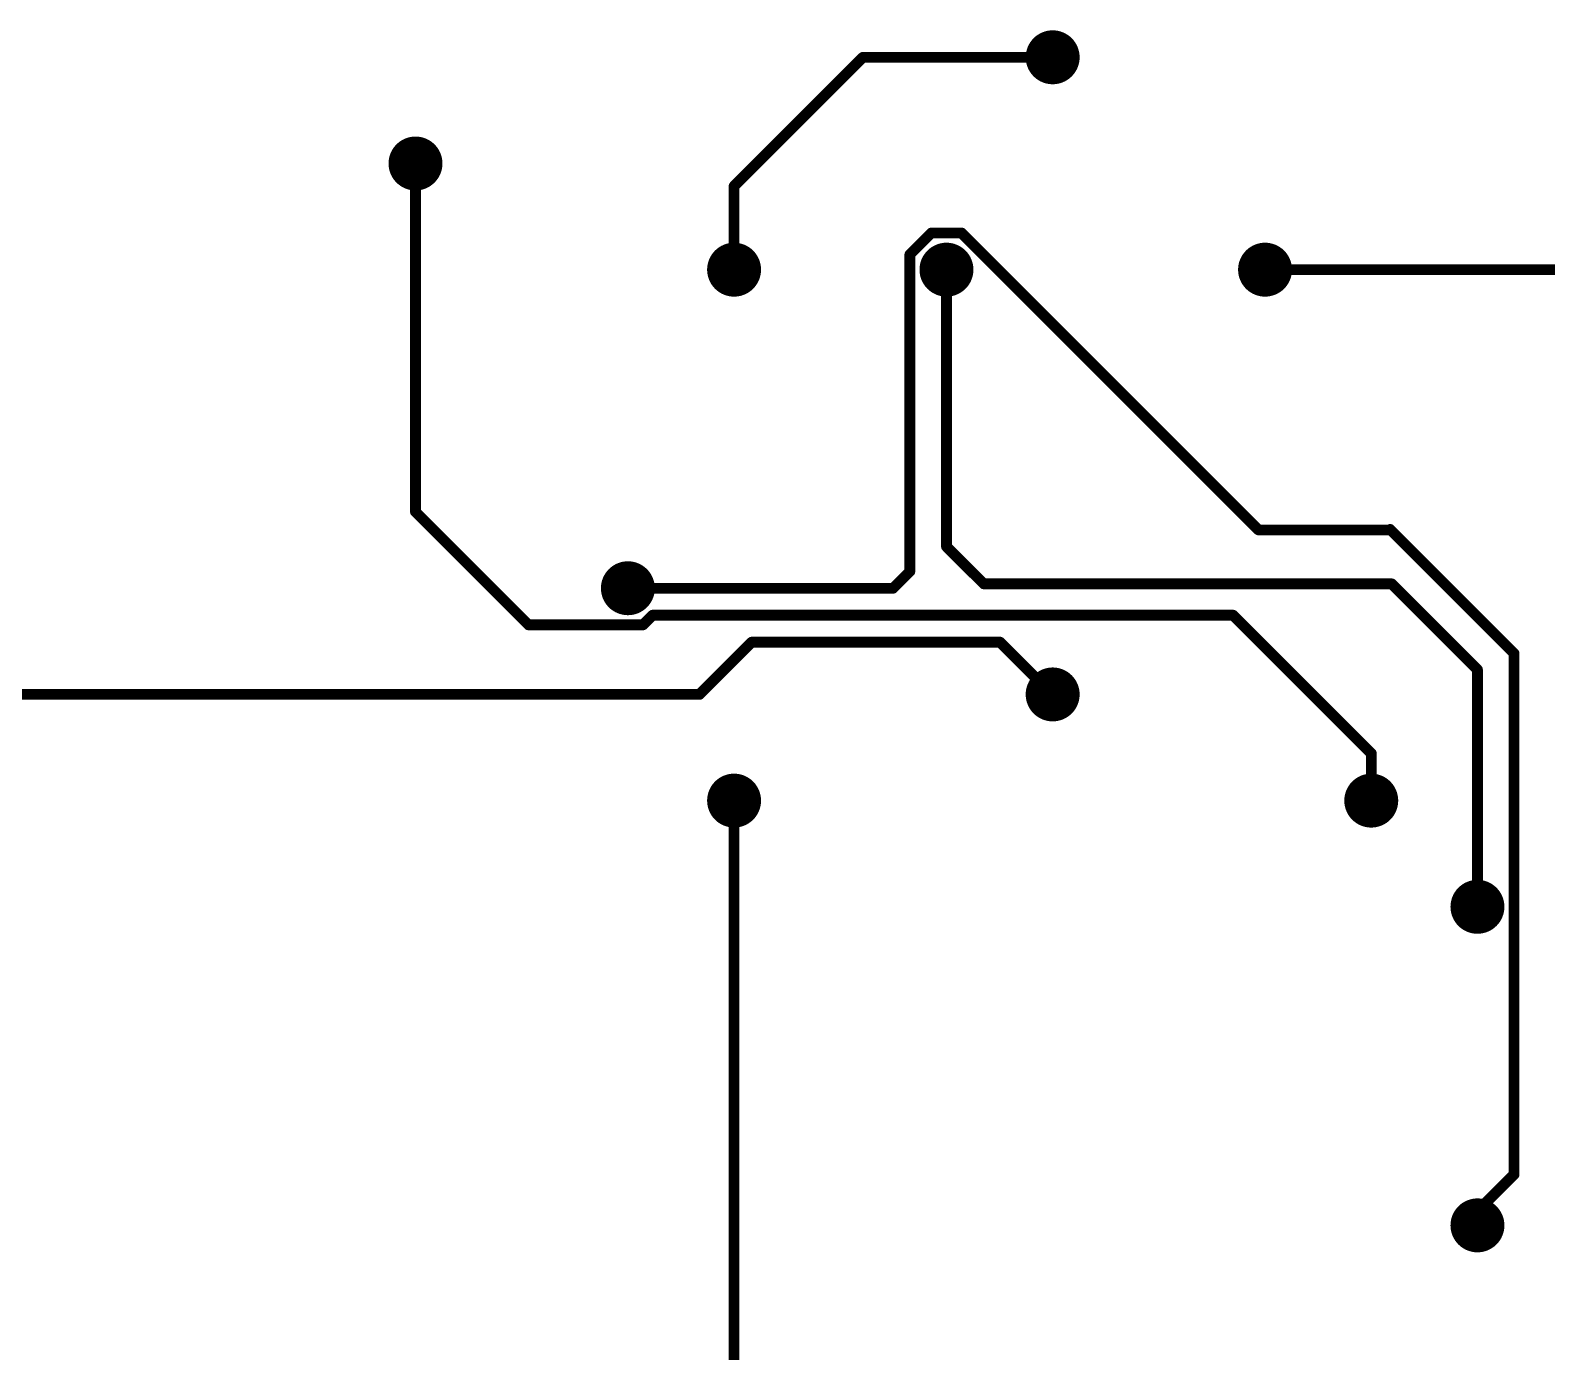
# Model space of a CAD drawing. Header units: millimetres. Extents: x -1529 to 2898, y -1337 to 2183.
# Drawn here: x 2833.52 to 2869.22, y -1159.74 to -1128.63 of the extents above; entities that cross this region are included whole.
import ezdxf

# ---------------------------------------------------------------- set-up
doc = ezdxf.new("R2010")
doc.units = ezdxf.units.MM
for name, color, linetype in [('BottomLayer', 5, 'Continuous'), ('DrillDrawing', 1, 'Continuous'), ('ViaHoleLayer', 16, 'Continuous')]:
    doc.layers.add(name, color=color, linetype=linetype)

msp = doc.modelspace()

# ---------------------------------------------------------------- linework, layer by layer
at = {"layer": 'BottomLayer'}
for points, const_width in [([(2857.904716446007, -1129.264845625696, -1), (2857.269716446007, -1129.264845625696, -1)], 0.635), ([(2853.185117046007, -1129.264845625696, -1), (2853.058117046007, -1129.264845625696, -1)], 0.127), ([(2853.185117046007, -1129.264845625696, -1), (2853.058117046007, -1129.264845625696, -1)], 0.127), ([(2857.650716446007, -1129.264845625696, -1), (2857.523716446007, -1129.264845625696, -1)], 0.127), ([(2842.904715966007, -1131.764845705696, -1), (2842.269715966007, -1131.764845705696, -1)], 0.635), ([(2842.650715966007, -1131.764845705696, -1), (2842.523715966007, -1131.764845705696, -1)], 0.127), ([(2850.150716206007, -1132.299246465696, -1), (2850.023716206007, -1132.299246465696, -1)], 0.127), ([(2850.150716206007, -1132.299246465696, -1), (2850.023716206007, -1132.299246465696, -1)], 0.127), ([(2854.793666026007, -1133.402845985696, -1), (2854.666666026007, -1133.402845985696, -1)], 0.127), ([(2854.793666026007, -1133.402845985696, -1), (2854.666666026007, -1133.402845985696, -1)], 0.127), ([(2855.507766706007, -1133.402845985696, -1), (2855.380766706007, -1133.402845985696, -1)], 0.127), ([(2855.507766706007, -1133.402845985696, -1), (2855.380766706007, -1133.402845985696, -1)], 0.127), ([(2850.404716206006, -1134.264845785696, -1), (2849.769716206007, -1134.264845785696, -1)], 0.635), ([(2855.404716366007, -1134.264845785696, -1), (2854.769716366007, -1134.264845785696, -1)], 0.635), ([(2862.904716606007, -1134.264845785696, -1), (2862.269716606007, -1134.264845785696, -1)], 0.635), ([(2854.288716566007, -1133.907795445696, -1), (2854.161716566007, -1133.907795445696, -1)], 0.127), ([(2854.288716566007, -1133.907795445696, -1), (2854.161716566007, -1133.907795445696, -1)], 0.127), ([(2850.150716206007, -1134.264845785696, -1), (2850.023716206007, -1134.264845785696, -1)], 0.127), ([(2855.150716366007, -1134.264845785696, -1), (2855.023716366007, -1134.264845785696, -1)], 0.127), ([(2862.650716606007, -1134.264845785696, -1), (2862.523716606006, -1134.264845785696, -1)], 0.127), ([(2842.650715966007, -1139.966444745696, -1), (2842.523715966007, -1139.966444745696, -1)], 0.127), ([(2842.650715966007, -1139.966444745696, -1), (2842.523715966007, -1139.966444745696, -1)], 0.127), ([(2862.497366646007, -1140.392445925696, -1), (2862.370366646007, -1140.392445925696, -1)], 0.127), ([(2862.497366646007, -1140.392445925696, -1), (2862.370366646007, -1140.392445925696, -1)], 0.127), ([(2865.583504746007, -1140.392445925696, -1), (2865.456504746007, -1140.392445925696, -1)], 0.127), ([(2865.583504746007, -1140.392445925696, -1), (2865.456504746007, -1140.392445925696, -1)], 0.127), ([(2865.595010946007, -1140.380939725696, -1), (2865.468010946007, -1140.380939725696, -1)], 0.127), ([(2865.595010946007, -1140.380939725696, -1), (2865.468010946007, -1140.380939725696, -1)], 0.127), ([(2855.150716366007, -1140.782445145696, -1), (2855.023716366007, -1140.782445145696, -1)], 0.127), ([(2855.150716366007, -1140.782445145696, -1), (2855.023716366007, -1140.782445145696, -1)], 0.127), ([(2847.904716126007, -1141.764846025696, -1), (2847.269716126007, -1141.764846025696, -1)], 0.635), ([(2854.288716566007, -1141.369395965696, -1), (2854.161716566007, -1141.369395965696, -1)], 0.127), ([(2854.288716566007, -1141.369395965696, -1), (2854.161716566007, -1141.369395965696, -1)], 0.127), ([(2856.029116946007, -1141.660845725696, -1), (2855.902116946007, -1141.660845725696, -1)], 0.127), ([(2856.029116946007, -1141.660845725696, -1), (2855.902116946007, -1141.660845725696, -1)], 0.127), ([(2865.630316946007, -1141.660845725696, -1), (2865.503316946007, -1141.660845725696, -1)], 0.127), ([(2865.630316946007, -1141.660845725696, -1), (2865.503316946007, -1141.660845725696, -1)], 0.127), ([(2847.650716126007, -1141.764846025696, -1), (2847.523716126007, -1141.764846025696, -1)], 0.127), ([(2853.893266506007, -1141.764846025696, -1), (2853.766266506007, -1141.764846025696, -1)], 0.127), ([(2853.893266506007, -1141.764846025696, -1), (2853.766266506007, -1141.764846025696, -1)], 0.127), ([(2848.235566366007, -1142.399045925696, -1), (2848.108566366006, -1142.399045925696, -1)], 0.127), ([(2848.235566366007, -1142.399045925696, -1), (2848.108566366006, -1142.399045925696, -1)], 0.127), ([(2861.898117146007, -1142.399045925696, -1), (2861.771117146007, -1142.399045925696, -1)], 0.127), ([(2861.898117146007, -1142.399045925696, -1), (2861.771117146007, -1142.399045925696, -1)], 0.127), ([(2845.311117046007, -1142.626845825696, -1), (2845.184117046007, -1142.626845825696, -1)], 0.127), ([(2845.311117046007, -1142.626845825696, -1), (2845.184117046007, -1142.626845825696, -1)], 0.127), ([(2848.007766466007, -1142.626845825696, -1), (2847.880766466007, -1142.626845825696, -1)], 0.127), ([(2848.007766466007, -1142.626845825696, -1), (2847.880766466007, -1142.626845825696, -1)], 0.127), ([(2850.566666606006, -1143.034045925696, -1), (2850.439666606007, -1143.034045925696, -1)], 0.127), ([(2850.566666606006, -1143.034045925696, -1), (2850.439666606007, -1143.034045925696, -1)], 0.127), ([(2856.410751946007, -1143.034045925696, -1), (2856.283751946007, -1143.034045925696, -1)], 0.127), ([(2856.410751946007, -1143.034045925696, -1), (2856.283751946007, -1143.034045925696, -1)], 0.127), ([(2856.411234546007, -1143.033563325696, -1), (2856.284234546007, -1143.033563325696, -1)], 0.127), ([(2856.411234546007, -1143.033563325696, -1), (2856.284234546007, -1143.033563325696, -1)], 0.127), ([(2868.512716566006, -1143.298645345696, -1), (2868.385716566007, -1143.298645345696, -1)], 0.127), ([(2868.512716566006, -1143.298645345696, -1), (2868.385716566007, -1143.298645345696, -1)], 0.127), ([(2857.904716446007, -1144.264846105696, -1), (2857.269716446007, -1144.264846105696, -1)], 0.635), ([(2867.650716766007, -1143.681245545696, -1), (2867.523716766007, -1143.681245545696, -1)], 0.127), ([(2867.650716766007, -1143.681245545696, -1), (2867.523716766007, -1143.681245545696, -1)], 0.127), ([(2849.335866426007, -1144.264846105696, -1), (2849.208866426007, -1144.264846105696, -1)], 0.127), ([(2849.335866426007, -1144.264846105696, -1), (2849.208866426007, -1144.264846105696, -1)], 0.127), ([(2857.642517326007, -1144.264846105696, -1), (2857.515517326007, -1144.264846105696, -1)], 0.127), ([(2857.642517326007, -1144.264846105696, -1), (2857.515517326007, -1144.264846105696, -1)], 0.127), ([(2857.650716446007, -1144.264846105696, -1), (2857.523716446007, -1144.264846105696, -1)], 0.127), ([(2865.150716686007, -1145.651645465696, -1), (2865.023716686007, -1145.651645465696, -1)], 0.127), ([(2865.150716686007, -1145.651645465696, -1), (2865.023716686007, -1145.651645465696, -1)], 0.127), ([(2850.404716206006, -1146.764846185696, -1), (2849.769716206007, -1146.764846185696, -1)], 0.635), ([(2865.404716686007, -1146.764846185696, -1), (2864.769716686007, -1146.764846185696, -1)], 0.635), ([(2850.150716206007, -1146.764846185696, -1), (2850.023716206007, -1146.764846185696, -1)], 0.127), ([(2865.150716686007, -1146.764846185696, -1), (2865.023716686007, -1146.764846185696, -1)], 0.127), ([(2867.904716766007, -1149.264846265696, -1), (2867.269716766007, -1149.264846265696, -1)], 0.635), ([(2867.650716766007, -1149.264846265696, -1), (2867.523716766007, -1149.264846265696, -1)], 0.127), ([(2868.512716566006, -1155.567846105696, -1), (2868.385716566007, -1155.567846105696, -1)], 0.127), ([(2868.512716566006, -1155.567846105696, -1), (2868.385716566007, -1155.567846105696, -1)], 0.127), ([(2867.904716766007, -1156.764846505696, -1), (2867.269716766007, -1156.764846505696, -1)], 0.635), ([(2867.650716766007, -1156.429845905696, -1), (2867.523716766007, -1156.429845905696, -1)], 0.127), ([(2867.650716766007, -1156.429845905696, -1), (2867.523716766007, -1156.429845905696, -1)], 0.127), ([(2867.650716766007, -1156.764846505696, -1), (2867.523716766007, -1156.764846505696, -1)], 0.127)]:
    msp.add_lwpolyline(points, format="xyb", close=True, dxfattribs=dict(at, const_width=const_width))
at = {"layer": 'BottomLayer', "const_width": 0.254}
for points in [[(2853.121617046007, -1129.264845625696), (2850.087216206007, -1132.299246465696)], [(2857.587216446007, -1129.264845625696), (2853.121617046007, -1129.264845625696)], [(2842.587215966007, -1139.966444745696), (2842.587215966007, -1131.764845705696)], [(2850.087216206007, -1134.264845785696), (2850.087216206007, -1132.299246465696)], [(2854.730166026007, -1133.402845985696), (2854.225216566007, -1133.907795445696)], [(2855.444266706007, -1133.402845985696), (2854.730166026007, -1133.402845985696)], [(2862.433866646007, -1140.392445925696), (2855.444266706007, -1133.402845985696)], [(2854.225216566007, -1141.369395965696), (2854.225216566007, -1133.907795445696)], [(2855.087216366006, -1140.782445145696), (2855.087216366006, -1134.264845785696)], [(2875.047191686006, -1134.264845785696), (2862.587216606007, -1134.264845785696)], [(2845.247617046007, -1142.626845825696), (2842.587215966007, -1139.966444745696)], [(2865.520004746007, -1140.392445925696), (2862.433866646007, -1140.392445925696)], [(2865.531510946007, -1140.380939725696), (2865.520004746007, -1140.392445925696)], [(2868.449216566007, -1143.298645345696), (2865.531510946007, -1140.380939725696)], [(2855.965616946007, -1141.660845725696), (2855.087216366006, -1140.782445145696)], [(2854.225216566007, -1141.369395965696), (2853.829766506007, -1141.764846025696)], [(2865.566816946007, -1141.660845725696), (2855.965616946007, -1141.660845725696)], [(2867.587216766007, -1143.681245545696), (2865.566816946007, -1141.660845725696)], [(2853.829766506007, -1141.764846025696), (2847.587216126007, -1141.764846025696)], [(2848.172066366007, -1142.399045925696), (2847.944266466007, -1142.626845825696)], [(2861.834617146007, -1142.399045925696), (2848.172066366007, -1142.399045925696)], [(2865.087216686007, -1145.651645465696), (2861.834617146007, -1142.399045925696)], [(2847.944266466007, -1142.626845825696), (2845.247617046007, -1142.626845825696)], [(2850.503166606007, -1143.034045925696), (2849.272366426007, -1144.264846105696)], [(2856.347251946007, -1143.034045925696), (2850.503166606007, -1143.034045925696)], [(2856.347734546007, -1143.033563325696), (2856.347251946007, -1143.034045925696)], [(2857.579017326007, -1144.264846105696), (2856.347734546007, -1143.033563325696)], [(2868.449216566007, -1155.567846105696), (2868.449216566007, -1143.298645345696)], [(2867.587216766007, -1149.264846265696), (2867.587216766007, -1143.681245545696)], [(2849.272366426007, -1144.264846105696), (2805.087217306007, -1144.264846105696)], [(2857.587216446007, -1144.264846105696), (2857.579017326007, -1144.264846105696)], [(2865.087216686007, -1146.764846185696), (2865.087216686007, -1145.651645465696)], [(2850.087216206007, -1160.496794845696), (2850.087216206007, -1146.764846185696)], [(2868.449216566007, -1155.567846105696), (2867.587216766007, -1156.429845905696)], [(2867.587216766007, -1156.764846505696), (2867.587216766007, -1156.429845905696)]]:
    msp.add_lwpolyline(points, dxfattribs=at)
at = {"layer": 'DrillDrawing', "const_width": 0.0508}
for points in [[(2857.587216446007, -1129.010845625696), (2857.460216446007, -1129.137845625696)], [(2857.714216446007, -1129.137845625696), (2857.587216446007, -1129.010845625696)], [(2857.460216446007, -1129.137845625696), (2857.333216446007, -1129.137845625696)], [(2857.460216446007, -1129.264845625696), (2857.333216446007, -1129.137845625696)], [(2857.460216446007, -1129.264845625696), (2857.333216446007, -1129.391845625696)], [(2857.460216446007, -1129.391845625696), (2857.333216446007, -1129.391845625696)], [(2857.587216446007, -1129.518845625696), (2857.460216446007, -1129.391845625696)], [(2857.714216446007, -1129.391845625696), (2857.587216446007, -1129.518845625696)], [(2857.841216446007, -1129.137845625696), (2857.714216446007, -1129.264845625696)], [(2857.841216446007, -1129.137845625696), (2857.714216446007, -1129.137845625696)], [(2857.841216446007, -1129.391845625696), (2857.714216446007, -1129.264845625696)], [(2857.841216446007, -1129.391845625696), (2857.714216446007, -1129.391845625696)], [(2842.587215966007, -1131.510845705696), (2842.460215966007, -1131.637845705696)], [(2842.714215966007, -1131.637845705696), (2842.587215966007, -1131.510845705696)], [(2842.460215966007, -1131.637845705696), (2842.333215966007, -1131.637845705696)], [(2842.460215966007, -1131.764845705696), (2842.333215966007, -1131.637845705696)], [(2842.460215966007, -1131.764845705696), (2842.333215966007, -1131.891845705696)], [(2842.460215966007, -1131.891845705696), (2842.333215966007, -1131.891845705696)], [(2842.587215966007, -1132.018845705696), (2842.460215966007, -1131.891845705696)], [(2842.714215966007, -1131.891845705696), (2842.587215966007, -1132.018845705696)], [(2842.841215966007, -1131.637845705696), (2842.714215966007, -1131.764845705696)], [(2842.841215966007, -1131.637845705696), (2842.714215966007, -1131.637845705696)], [(2842.841215966007, -1131.891845705696), (2842.714215966007, -1131.764845705696)], [(2842.841215966007, -1131.891845705696), (2842.714215966007, -1131.891845705696)], [(2850.087216206007, -1134.010845785696), (2849.960216206007, -1134.137845785696)], [(2850.214216206007, -1134.137845785696), (2850.087216206007, -1134.010845785696)], [(2855.087216366006, -1134.010845785696), (2854.960216366007, -1134.137845785696)], [(2855.214216366007, -1134.137845785696), (2855.087216366006, -1134.010845785696)], [(2862.587216606007, -1134.010845785696), (2862.460216606007, -1134.137845785696)], [(2862.714216606007, -1134.137845785696), (2862.587216606007, -1134.010845785696)], [(2849.960216206007, -1134.137845785696), (2849.833216206007, -1134.137845785696)], [(2849.960216206007, -1134.264845785696), (2849.833216206007, -1134.137845785696)], [(2849.960216206007, -1134.264845785696), (2849.833216206007, -1134.391845785696)], [(2849.960216206007, -1134.391845785696), (2849.833216206007, -1134.391845785696)], [(2850.087216206007, -1134.518845785696), (2849.960216206007, -1134.391845785696)], [(2850.214216206007, -1134.391845785696), (2850.087216206007, -1134.518845785696)], [(2850.341216206007, -1134.137845785696), (2850.214216206007, -1134.264845785696)], [(2850.341216206007, -1134.137845785696), (2850.214216206007, -1134.137845785696)], [(2850.341216206007, -1134.391845785696), (2850.214216206007, -1134.264845785696)], [(2850.341216206007, -1134.391845785696), (2850.214216206007, -1134.391845785696)], [(2854.960216366007, -1134.137845785696), (2854.833216366007, -1134.137845785696)], [(2854.960216366007, -1134.264845785696), (2854.833216366007, -1134.137845785696)], [(2854.960216366007, -1134.264845785696), (2854.833216366007, -1134.391845785696)], [(2854.960216366007, -1134.391845785696), (2854.833216366007, -1134.391845785696)], [(2855.087216366006, -1134.518845785696), (2854.960216366007, -1134.391845785696)], [(2855.214216366007, -1134.391845785696), (2855.087216366006, -1134.518845785696)], [(2855.341216366007, -1134.137845785696), (2855.214216366007, -1134.264845785696)], [(2855.341216366007, -1134.137845785696), (2855.214216366007, -1134.137845785696)], [(2855.341216366007, -1134.391845785696), (2855.214216366007, -1134.264845785696)], [(2855.341216366007, -1134.391845785696), (2855.214216366007, -1134.391845785696)], [(2862.460216606007, -1134.137845785696), (2862.333216606007, -1134.137845785696)], [(2862.460216606007, -1134.264845785696), (2862.333216606007, -1134.137845785696)], [(2862.460216606007, -1134.264845785696), (2862.333216606007, -1134.391845785696)], [(2862.460216606007, -1134.391845785696), (2862.333216606007, -1134.391845785696)], [(2862.587216606007, -1134.518845785696), (2862.460216606007, -1134.391845785696)], [(2862.714216606007, -1134.391845785696), (2862.587216606007, -1134.518845785696)], [(2862.841216606007, -1134.137845785696), (2862.714216606007, -1134.264845785696)], [(2862.841216606007, -1134.137845785696), (2862.714216606007, -1134.137845785696)], [(2862.841216606007, -1134.391845785696), (2862.714216606007, -1134.264845785696)], [(2862.841216606007, -1134.391845785696), (2862.714216606007, -1134.391845785696)], [(2847.587216126007, -1141.510846025696), (2847.460216126007, -1141.637846025696)], [(2847.714216126007, -1141.637846025696), (2847.587216126007, -1141.510846025696)], [(2847.460216126007, -1141.637846025696), (2847.333216126007, -1141.637846025696)], [(2847.460216126007, -1141.764846025696), (2847.333216126007, -1141.637846025696)], [(2847.460216126007, -1141.764846025696), (2847.333216126007, -1141.891846025696)], [(2847.460216126007, -1141.891846025696), (2847.333216126007, -1141.891846025696)], [(2847.587216126007, -1142.018846025696), (2847.460216126007, -1141.891846025696)], [(2847.714216126007, -1141.891846025696), (2847.587216126007, -1142.018846025696)], [(2847.841216126007, -1141.637846025696), (2847.714216126007, -1141.764846025696)], [(2847.841216126007, -1141.637846025696), (2847.714216126007, -1141.637846025696)], [(2847.841216126007, -1141.891846025696), (2847.714216126007, -1141.764846025696)], [(2847.841216126007, -1141.891846025696), (2847.714216126007, -1141.891846025696)], [(2857.587216446007, -1144.010846105696), (2857.460216446007, -1144.137846105696)], [(2857.714216446007, -1144.137846105696), (2857.587216446007, -1144.010846105696)], [(2857.460216446007, -1144.137846105696), (2857.333216446007, -1144.137846105696)], [(2857.460216446007, -1144.264846105696), (2857.333216446007, -1144.137846105696)], [(2857.460216446007, -1144.264846105696), (2857.333216446007, -1144.391846105696)], [(2857.460216446007, -1144.391846105696), (2857.333216446007, -1144.391846105696)], [(2857.587216446007, -1144.518846105696), (2857.460216446007, -1144.391846105696)], [(2857.714216446007, -1144.391846105696), (2857.587216446007, -1144.518846105696)], [(2857.841216446007, -1144.137846105696), (2857.714216446007, -1144.264846105696)], [(2857.841216446007, -1144.137846105696), (2857.714216446007, -1144.137846105696)], [(2857.841216446007, -1144.391846105696), (2857.714216446007, -1144.264846105696)], [(2857.841216446007, -1144.391846105696), (2857.714216446007, -1144.391846105696)], [(2850.087216206007, -1146.510846185696), (2849.960216206007, -1146.637846185696)], [(2850.214216206007, -1146.637846185696), (2850.087216206007, -1146.510846185696)], [(2865.087216686007, -1146.510846185696), (2864.960216686007, -1146.637846185696)], [(2865.214216686007, -1146.637846185696), (2865.087216686007, -1146.510846185696)], [(2849.960216206007, -1146.637846185696), (2849.833216206007, -1146.637846185696)], [(2849.960216206007, -1146.764846185696), (2849.833216206007, -1146.637846185696)], [(2849.960216206007, -1146.764846185696), (2849.833216206007, -1146.891846185696)], [(2849.960216206007, -1146.891846185696), (2849.833216206007, -1146.891846185696)], [(2850.087216206007, -1147.018846185696), (2849.960216206007, -1146.891846185696)], [(2850.214216206007, -1146.891846185696), (2850.087216206007, -1147.018846185696)], [(2850.341216206007, -1146.637846185696), (2850.214216206007, -1146.764846185696)], [(2850.341216206007, -1146.637846185696), (2850.214216206007, -1146.637846185696)], [(2850.341216206007, -1146.891846185696), (2850.214216206007, -1146.764846185696)], [(2850.341216206007, -1146.891846185696), (2850.214216206007, -1146.891846185696)], [(2864.960216686007, -1146.637846185696), (2864.833216686007, -1146.637846185696)], [(2864.960216686007, -1146.764846185696), (2864.833216686007, -1146.637846185696)], [(2864.960216686007, -1146.764846185696), (2864.833216686007, -1146.891846185696)], [(2864.960216686007, -1146.891846185696), (2864.833216686007, -1146.891846185696)], [(2865.087216686007, -1147.018846185696), (2864.960216686007, -1146.891846185696)], [(2865.214216686007, -1146.891846185696), (2865.087216686007, -1147.018846185696)], [(2865.341216686007, -1146.637846185696), (2865.214216686007, -1146.764846185696)], [(2865.341216686007, -1146.637846185696), (2865.214216686007, -1146.637846185696)], [(2865.341216686007, -1146.891846185696), (2865.214216686007, -1146.764846185696)], [(2865.341216686007, -1146.891846185696), (2865.214216686007, -1146.891846185696)], [(2867.587216766007, -1149.010846265696), (2867.460216766007, -1149.137846265696)], [(2867.714216766007, -1149.137846265696), (2867.587216766007, -1149.010846265696)], [(2867.460216766007, -1149.137846265696), (2867.333216766007, -1149.137846265696)], [(2867.460216766007, -1149.264846265696), (2867.333216766007, -1149.137846265696)], [(2867.460216766007, -1149.264846265696), (2867.333216766007, -1149.391846265696)], [(2867.460216766007, -1149.391846265696), (2867.333216766007, -1149.391846265696)], [(2867.587216766007, -1149.518846265696), (2867.460216766007, -1149.391846265696)], [(2867.714216766007, -1149.391846265696), (2867.587216766007, -1149.518846265696)], [(2867.841216766007, -1149.137846265696), (2867.714216766007, -1149.264846265696)], [(2867.841216766007, -1149.137846265696), (2867.714216766007, -1149.137846265696)], [(2867.841216766007, -1149.391846265696), (2867.714216766007, -1149.264846265696)], [(2867.841216766007, -1149.391846265696), (2867.714216766007, -1149.391846265696)], [(2867.587216766007, -1156.510846505696), (2867.460216766007, -1156.637846505696)], [(2867.714216766007, -1156.637846505696), (2867.587216766007, -1156.510846505696)], [(2867.460216766007, -1156.637846505696), (2867.333216766007, -1156.637846505696)], [(2867.460216766007, -1156.764846505696), (2867.333216766007, -1156.637846505696)], [(2867.460216766007, -1156.764846505696), (2867.333216766007, -1156.891846505696)], [(2867.460216766007, -1156.891846505696), (2867.333216766007, -1156.891846505696)], [(2867.587216766007, -1157.018846505696), (2867.460216766007, -1156.891846505696)], [(2867.714216766007, -1156.891846505696), (2867.587216766007, -1157.018846505696)], [(2867.841216766007, -1156.637846505696), (2867.714216766007, -1156.764846505696)], [(2867.841216766007, -1156.637846505696), (2867.714216766007, -1156.637846505696)], [(2867.841216766007, -1156.891846505696), (2867.714216766007, -1156.764846505696)], [(2867.841216766007, -1156.891846505696), (2867.714216766007, -1156.891846505696)]]:
    msp.add_lwpolyline(points, dxfattribs=at)
at = {"layer": 'DrillDrawing', "const_width": 0.0254}
for points in [[(2857.599916446007, -1129.010845625696, -1), (2857.574516446007, -1129.010845625696, -1)], [(2857.599916446007, -1129.010845625696, -1), (2857.574516446007, -1129.010845625696, -1)], [(2857.345916446007, -1129.137845625696, -1), (2857.320516446007, -1129.137845625696, -1)], [(2857.345916446007, -1129.137845625696, -1), (2857.320516446007, -1129.137845625696, -1)], [(2857.345916446007, -1129.391845625696, -1), (2857.320516446007, -1129.391845625696, -1)], [(2857.345916446007, -1129.391845625696, -1), (2857.320516446007, -1129.391845625696, -1)], [(2857.472916446007, -1129.137845625696, -1), (2857.447516446007, -1129.137845625696, -1)], [(2857.472916446007, -1129.137845625696, -1), (2857.447516446007, -1129.137845625696, -1)], [(2857.472916446007, -1129.264845625696, -1), (2857.447516446007, -1129.264845625696, -1)], [(2857.472916446007, -1129.264845625696, -1), (2857.447516446007, -1129.264845625696, -1)], [(2857.472916446007, -1129.391845625696, -1), (2857.447516446007, -1129.391845625696, -1)], [(2857.472916446007, -1129.391845625696, -1), (2857.447516446007, -1129.391845625696, -1)], [(2857.726916446007, -1129.137845625696, -1), (2857.701516446007, -1129.137845625696, -1)], [(2857.726916446007, -1129.137845625696, -1), (2857.701516446007, -1129.137845625696, -1)], [(2857.726916446007, -1129.264845625696, -1), (2857.701516446007, -1129.264845625696, -1)], [(2857.726916446007, -1129.264845625696, -1), (2857.701516446007, -1129.264845625696, -1)], [(2857.726916446007, -1129.391845625696, -1), (2857.701516446007, -1129.391845625696, -1)], [(2857.726916446007, -1129.391845625696, -1), (2857.701516446007, -1129.391845625696, -1)], [(2857.853916446007, -1129.137845625696, -1), (2857.828516446007, -1129.137845625696, -1)], [(2857.853916446007, -1129.137845625696, -1), (2857.828516446007, -1129.137845625696, -1)], [(2857.853916446007, -1129.391845625696, -1), (2857.828516446007, -1129.391845625696, -1)], [(2857.853916446007, -1129.391845625696, -1), (2857.828516446007, -1129.391845625696, -1)], [(2857.599916446007, -1129.518845625696, -1), (2857.574516446007, -1129.518845625696, -1)], [(2857.599916446007, -1129.518845625696, -1), (2857.574516446007, -1129.518845625696, -1)], [(2842.599915966007, -1131.510845705696, -1), (2842.574515966007, -1131.510845705696, -1)], [(2842.599915966007, -1131.510845705696, -1), (2842.574515966007, -1131.510845705696, -1)], [(2842.345915966006, -1131.637845705696, -1), (2842.320515966007, -1131.637845705696, -1)], [(2842.345915966006, -1131.637845705696, -1), (2842.320515966007, -1131.637845705696, -1)], [(2842.345915966006, -1131.891845705696, -1), (2842.320515966007, -1131.891845705696, -1)], [(2842.345915966006, -1131.891845705696, -1), (2842.320515966007, -1131.891845705696, -1)], [(2842.472915966007, -1131.637845705696, -1), (2842.447515966007, -1131.637845705696, -1)], [(2842.472915966007, -1131.637845705696, -1), (2842.447515966007, -1131.637845705696, -1)], [(2842.472915966007, -1131.764845705696, -1), (2842.447515966007, -1131.764845705696, -1)], [(2842.472915966007, -1131.764845705696, -1), (2842.447515966007, -1131.764845705696, -1)], [(2842.472915966007, -1131.891845705696, -1), (2842.447515966007, -1131.891845705696, -1)], [(2842.472915966007, -1131.891845705696, -1), (2842.447515966007, -1131.891845705696, -1)], [(2842.726915966007, -1131.637845705696, -1), (2842.701515966007, -1131.637845705696, -1)], [(2842.726915966007, -1131.637845705696, -1), (2842.701515966007, -1131.637845705696, -1)], [(2842.726915966007, -1131.764845705696, -1), (2842.701515966007, -1131.764845705696, -1)], [(2842.726915966007, -1131.764845705696, -1), (2842.701515966007, -1131.764845705696, -1)], [(2842.726915966007, -1131.891845705696, -1), (2842.701515966007, -1131.891845705696, -1)], [(2842.726915966007, -1131.891845705696, -1), (2842.701515966007, -1131.891845705696, -1)], [(2842.853915966007, -1131.637845705696, -1), (2842.828515966007, -1131.637845705696, -1)], [(2842.853915966007, -1131.637845705696, -1), (2842.828515966007, -1131.637845705696, -1)], [(2842.853915966007, -1131.891845705696, -1), (2842.828515966007, -1131.891845705696, -1)], [(2842.853915966007, -1131.891845705696, -1), (2842.828515966007, -1131.891845705696, -1)], [(2842.599915966007, -1132.018845705696, -1), (2842.574515966007, -1132.018845705696, -1)], [(2842.599915966007, -1132.018845705696, -1), (2842.574515966007, -1132.018845705696, -1)], [(2850.099916206007, -1134.010845785696, -1), (2850.074516206007, -1134.010845785696, -1)], [(2850.099916206007, -1134.010845785696, -1), (2850.074516206007, -1134.010845785696, -1)], [(2855.099916366007, -1134.010845785696, -1), (2855.074516366007, -1134.010845785696, -1)], [(2855.099916366007, -1134.010845785696, -1), (2855.074516366007, -1134.010845785696, -1)], [(2862.599916606007, -1134.010845785696, -1), (2862.574516606007, -1134.010845785696, -1)], [(2862.599916606007, -1134.010845785696, -1), (2862.574516606007, -1134.010845785696, -1)], [(2849.845916206007, -1134.137845785696, -1), (2849.820516206007, -1134.137845785696, -1)], [(2849.845916206007, -1134.137845785696, -1), (2849.820516206007, -1134.137845785696, -1)], [(2849.845916206007, -1134.391845785696, -1), (2849.820516206007, -1134.391845785696, -1)], [(2849.845916206007, -1134.391845785696, -1), (2849.820516206007, -1134.391845785696, -1)], [(2849.972916206007, -1134.137845785696, -1), (2849.947516206007, -1134.137845785696, -1)], [(2849.972916206007, -1134.137845785696, -1), (2849.947516206007, -1134.137845785696, -1)], [(2849.972916206007, -1134.264845785696, -1), (2849.947516206007, -1134.264845785696, -1)], [(2849.972916206007, -1134.264845785696, -1), (2849.947516206007, -1134.264845785696, -1)], [(2849.972916206007, -1134.391845785696, -1), (2849.947516206007, -1134.391845785696, -1)], [(2849.972916206007, -1134.391845785696, -1), (2849.947516206007, -1134.391845785696, -1)], [(2850.226916206007, -1134.137845785696, -1), (2850.201516206007, -1134.137845785696, -1)], [(2850.226916206007, -1134.137845785696, -1), (2850.201516206007, -1134.137845785696, -1)], [(2850.226916206007, -1134.264845785696, -1), (2850.201516206007, -1134.264845785696, -1)], [(2850.226916206007, -1134.264845785696, -1), (2850.201516206007, -1134.264845785696, -1)], [(2850.226916206007, -1134.391845785696, -1), (2850.201516206007, -1134.391845785696, -1)], [(2850.226916206007, -1134.391845785696, -1), (2850.201516206007, -1134.391845785696, -1)], [(2850.353916206006, -1134.137845785696, -1), (2850.328516206007, -1134.137845785696, -1)], [(2850.353916206006, -1134.137845785696, -1), (2850.328516206007, -1134.137845785696, -1)], [(2850.353916206006, -1134.391845785696, -1), (2850.328516206007, -1134.391845785696, -1)], [(2850.353916206006, -1134.391845785696, -1), (2850.328516206007, -1134.391845785696, -1)], [(2854.845916366007, -1134.137845785696, -1), (2854.820516366007, -1134.137845785696, -1)], [(2854.845916366007, -1134.137845785696, -1), (2854.820516366007, -1134.137845785696, -1)], [(2854.845916366007, -1134.391845785696, -1), (2854.820516366007, -1134.391845785696, -1)], [(2854.845916366007, -1134.391845785696, -1), (2854.820516366007, -1134.391845785696, -1)], [(2854.972916366007, -1134.137845785696, -1), (2854.947516366007, -1134.137845785696, -1)], [(2854.972916366007, -1134.137845785696, -1), (2854.947516366007, -1134.137845785696, -1)], [(2854.972916366007, -1134.264845785696, -1), (2854.947516366007, -1134.264845785696, -1)], [(2854.972916366007, -1134.264845785696, -1), (2854.947516366007, -1134.264845785696, -1)], [(2854.972916366007, -1134.391845785696, -1), (2854.947516366007, -1134.391845785696, -1)], [(2854.972916366007, -1134.391845785696, -1), (2854.947516366007, -1134.391845785696, -1)], [(2855.226916366007, -1134.137845785696, -1), (2855.201516366007, -1134.137845785696, -1)], [(2855.226916366007, -1134.137845785696, -1), (2855.201516366007, -1134.137845785696, -1)], [(2855.226916366007, -1134.264845785696, -1), (2855.201516366007, -1134.264845785696, -1)], [(2855.226916366007, -1134.264845785696, -1), (2855.201516366007, -1134.264845785696, -1)], [(2855.226916366007, -1134.391845785696, -1), (2855.201516366007, -1134.391845785696, -1)], [(2855.226916366007, -1134.391845785696, -1), (2855.201516366007, -1134.391845785696, -1)], [(2855.353916366007, -1134.137845785696, -1), (2855.328516366007, -1134.137845785696, -1)], [(2855.353916366007, -1134.137845785696, -1), (2855.328516366007, -1134.137845785696, -1)], [(2855.353916366007, -1134.391845785696, -1), (2855.328516366007, -1134.391845785696, -1)], [(2855.353916366007, -1134.391845785696, -1), (2855.328516366007, -1134.391845785696, -1)], [(2862.345916606007, -1134.137845785696, -1), (2862.320516606007, -1134.137845785696, -1)], [(2862.345916606007, -1134.137845785696, -1), (2862.320516606007, -1134.137845785696, -1)], [(2862.345916606007, -1134.391845785696, -1), (2862.320516606007, -1134.391845785696, -1)], [(2862.345916606007, -1134.391845785696, -1), (2862.320516606007, -1134.391845785696, -1)], [(2862.472916606006, -1134.137845785696, -1), (2862.447516606007, -1134.137845785696, -1)], [(2862.472916606006, -1134.137845785696, -1), (2862.447516606007, -1134.137845785696, -1)], [(2862.472916606006, -1134.264845785696, -1), (2862.447516606007, -1134.264845785696, -1)], [(2862.472916606006, -1134.264845785696, -1), (2862.447516606007, -1134.264845785696, -1)], [(2862.472916606006, -1134.391845785696, -1), (2862.447516606007, -1134.391845785696, -1)], [(2862.472916606006, -1134.391845785696, -1), (2862.447516606007, -1134.391845785696, -1)], [(2862.726916606007, -1134.137845785696, -1), (2862.701516606007, -1134.137845785696, -1)], [(2862.726916606007, -1134.137845785696, -1), (2862.701516606007, -1134.137845785696, -1)], [(2862.726916606007, -1134.264845785696, -1), (2862.701516606007, -1134.264845785696, -1)], [(2862.726916606007, -1134.264845785696, -1), (2862.701516606007, -1134.264845785696, -1)], [(2862.726916606007, -1134.391845785696, -1), (2862.701516606007, -1134.391845785696, -1)], [(2862.726916606007, -1134.391845785696, -1), (2862.701516606007, -1134.391845785696, -1)], [(2862.853916606007, -1134.137845785696, -1), (2862.828516606007, -1134.137845785696, -1)], [(2862.853916606007, -1134.137845785696, -1), (2862.828516606007, -1134.137845785696, -1)], [(2862.853916606007, -1134.391845785696, -1), (2862.828516606007, -1134.391845785696, -1)], [(2862.853916606007, -1134.391845785696, -1), (2862.828516606007, -1134.391845785696, -1)], [(2850.099916206007, -1134.518845785696, -1), (2850.074516206007, -1134.518845785696, -1)], [(2850.099916206007, -1134.518845785696, -1), (2850.074516206007, -1134.518845785696, -1)], [(2855.099916366007, -1134.518845785696, -1), (2855.074516366007, -1134.518845785696, -1)], [(2855.099916366007, -1134.518845785696, -1), (2855.074516366007, -1134.518845785696, -1)], [(2862.599916606007, -1134.518845785696, -1), (2862.574516606007, -1134.518845785696, -1)], [(2862.599916606007, -1134.518845785696, -1), (2862.574516606007, -1134.518845785696, -1)], [(2847.599916126007, -1141.510846025696, -1), (2847.574516126007, -1141.510846025696, -1)], [(2847.599916126007, -1141.510846025696, -1), (2847.574516126007, -1141.510846025696, -1)], [(2847.345916126007, -1141.637846025696, -1), (2847.320516126007, -1141.637846025696, -1)], [(2847.345916126007, -1141.637846025696, -1), (2847.320516126007, -1141.637846025696, -1)], [(2847.345916126007, -1141.891846025696, -1), (2847.320516126007, -1141.891846025696, -1)], [(2847.345916126007, -1141.891846025696, -1), (2847.320516126007, -1141.891846025696, -1)], [(2847.472916126007, -1141.637846025696, -1), (2847.447516126007, -1141.637846025696, -1)], [(2847.472916126007, -1141.637846025696, -1), (2847.447516126007, -1141.637846025696, -1)], [(2847.472916126007, -1141.764846025696, -1), (2847.447516126007, -1141.764846025696, -1)], [(2847.472916126007, -1141.764846025696, -1), (2847.447516126007, -1141.764846025696, -1)], [(2847.472916126007, -1141.891846025696, -1), (2847.447516126007, -1141.891846025696, -1)], [(2847.472916126007, -1141.891846025696, -1), (2847.447516126007, -1141.891846025696, -1)], [(2847.726916126007, -1141.637846025696, -1), (2847.701516126006, -1141.637846025696, -1)], [(2847.726916126007, -1141.637846025696, -1), (2847.701516126006, -1141.637846025696, -1)], [(2847.726916126007, -1141.764846025696, -1), (2847.701516126006, -1141.764846025696, -1)], [(2847.726916126007, -1141.764846025696, -1), (2847.701516126006, -1141.764846025696, -1)], [(2847.726916126007, -1141.891846025696, -1), (2847.701516126006, -1141.891846025696, -1)], [(2847.726916126007, -1141.891846025696, -1), (2847.701516126006, -1141.891846025696, -1)], [(2847.853916126007, -1141.637846025696, -1), (2847.828516126007, -1141.637846025696, -1)], [(2847.853916126007, -1141.637846025696, -1), (2847.828516126007, -1141.637846025696, -1)], [(2847.853916126007, -1141.891846025696, -1), (2847.828516126007, -1141.891846025696, -1)], [(2847.853916126007, -1141.891846025696, -1), (2847.828516126007, -1141.891846025696, -1)], [(2847.599916126007, -1142.018846025696, -1), (2847.574516126007, -1142.018846025696, -1)], [(2847.599916126007, -1142.018846025696, -1), (2847.574516126007, -1142.018846025696, -1)], [(2857.599916446007, -1144.010846105696, -1), (2857.574516446007, -1144.010846105696, -1)], [(2857.599916446007, -1144.010846105696, -1), (2857.574516446007, -1144.010846105696, -1)], [(2857.345916446007, -1144.137846105696, -1), (2857.320516446007, -1144.137846105696, -1)], [(2857.345916446007, -1144.137846105696, -1), (2857.320516446007, -1144.137846105696, -1)], [(2857.345916446007, -1144.391846105696, -1), (2857.320516446007, -1144.391846105696, -1)], [(2857.345916446007, -1144.391846105696, -1), (2857.320516446007, -1144.391846105696, -1)], [(2857.472916446007, -1144.137846105696, -1), (2857.447516446007, -1144.137846105696, -1)], [(2857.472916446007, -1144.137846105696, -1), (2857.447516446007, -1144.137846105696, -1)], [(2857.472916446007, -1144.264846105696, -1), (2857.447516446007, -1144.264846105696, -1)], [(2857.472916446007, -1144.264846105696, -1), (2857.447516446007, -1144.264846105696, -1)], [(2857.472916446007, -1144.391846105696, -1), (2857.447516446007, -1144.391846105696, -1)], [(2857.472916446007, -1144.391846105696, -1), (2857.447516446007, -1144.391846105696, -1)], [(2857.726916446007, -1144.137846105696, -1), (2857.701516446007, -1144.137846105696, -1)], [(2857.726916446007, -1144.137846105696, -1), (2857.701516446007, -1144.137846105696, -1)], [(2857.726916446007, -1144.264846105696, -1), (2857.701516446007, -1144.264846105696, -1)], [(2857.726916446007, -1144.264846105696, -1), (2857.701516446007, -1144.264846105696, -1)], [(2857.726916446007, -1144.391846105696, -1), (2857.701516446007, -1144.391846105696, -1)], [(2857.726916446007, -1144.391846105696, -1), (2857.701516446007, -1144.391846105696, -1)], [(2857.853916446007, -1144.137846105696, -1), (2857.828516446007, -1144.137846105696, -1)], [(2857.853916446007, -1144.137846105696, -1), (2857.828516446007, -1144.137846105696, -1)], [(2857.853916446007, -1144.391846105696, -1), (2857.828516446007, -1144.391846105696, -1)], [(2857.853916446007, -1144.391846105696, -1), (2857.828516446007, -1144.391846105696, -1)], [(2857.599916446007, -1144.518846105696, -1), (2857.574516446007, -1144.518846105696, -1)], [(2857.599916446007, -1144.518846105696, -1), (2857.574516446007, -1144.518846105696, -1)], [(2850.099916206007, -1146.510846185696, -1), (2850.074516206007, -1146.510846185696, -1)], [(2850.099916206007, -1146.510846185696, -1), (2850.074516206007, -1146.510846185696, -1)], [(2865.099916686007, -1146.510846185696, -1), (2865.074516686007, -1146.510846185696, -1)], [(2865.099916686007, -1146.510846185696, -1), (2865.074516686007, -1146.510846185696, -1)], [(2849.845916206007, -1146.637846185696, -1), (2849.820516206007, -1146.637846185696, -1)], [(2849.845916206007, -1146.637846185696, -1), (2849.820516206007, -1146.637846185696, -1)], [(2849.845916206007, -1146.891846185696, -1), (2849.820516206007, -1146.891846185696, -1)], [(2849.845916206007, -1146.891846185696, -1), (2849.820516206007, -1146.891846185696, -1)], [(2849.972916206007, -1146.637846185696, -1), (2849.947516206007, -1146.637846185696, -1)], [(2849.972916206007, -1146.637846185696, -1), (2849.947516206007, -1146.637846185696, -1)], [(2849.972916206007, -1146.764846185696, -1), (2849.947516206007, -1146.764846185696, -1)], [(2849.972916206007, -1146.764846185696, -1), (2849.947516206007, -1146.764846185696, -1)], [(2849.972916206007, -1146.891846185696, -1), (2849.947516206007, -1146.891846185696, -1)], [(2849.972916206007, -1146.891846185696, -1), (2849.947516206007, -1146.891846185696, -1)], [(2850.226916206007, -1146.637846185696, -1), (2850.201516206007, -1146.637846185696, -1)], [(2850.226916206007, -1146.637846185696, -1), (2850.201516206007, -1146.637846185696, -1)], [(2850.226916206007, -1146.764846185696, -1), (2850.201516206007, -1146.764846185696, -1)], [(2850.226916206007, -1146.764846185696, -1), (2850.201516206007, -1146.764846185696, -1)], [(2850.226916206007, -1146.891846185696, -1), (2850.201516206007, -1146.891846185696, -1)], [(2850.226916206007, -1146.891846185696, -1), (2850.201516206007, -1146.891846185696, -1)], [(2850.353916206006, -1146.637846185696, -1), (2850.328516206007, -1146.637846185696, -1)], [(2850.353916206006, -1146.637846185696, -1), (2850.328516206007, -1146.637846185696, -1)], [(2850.353916206006, -1146.891846185696, -1), (2850.328516206007, -1146.891846185696, -1)], [(2850.353916206006, -1146.891846185696, -1), (2850.328516206007, -1146.891846185696, -1)], [(2864.845916686007, -1146.637846185696, -1), (2864.820516686007, -1146.637846185696, -1)], [(2864.845916686007, -1146.637846185696, -1), (2864.820516686007, -1146.637846185696, -1)], [(2864.845916686007, -1146.891846185696, -1), (2864.820516686007, -1146.891846185696, -1)], [(2864.845916686007, -1146.891846185696, -1), (2864.820516686007, -1146.891846185696, -1)], [(2864.972916686007, -1146.637846185696, -1), (2864.947516686007, -1146.637846185696, -1)], [(2864.972916686007, -1146.637846185696, -1), (2864.947516686007, -1146.637846185696, -1)], [(2864.972916686007, -1146.764846185696, -1), (2864.947516686007, -1146.764846185696, -1)], [(2864.972916686007, -1146.764846185696, -1), (2864.947516686007, -1146.764846185696, -1)], [(2864.972916686007, -1146.891846185696, -1), (2864.947516686007, -1146.891846185696, -1)], [(2864.972916686007, -1146.891846185696, -1), (2864.947516686007, -1146.891846185696, -1)], [(2865.226916686007, -1146.637846185696, -1), (2865.201516686007, -1146.637846185696, -1)], [(2865.226916686007, -1146.637846185696, -1), (2865.201516686007, -1146.637846185696, -1)], [(2865.226916686007, -1146.764846185696, -1), (2865.201516686007, -1146.764846185696, -1)], [(2865.226916686007, -1146.764846185696, -1), (2865.201516686007, -1146.764846185696, -1)], [(2865.226916686007, -1146.891846185696, -1), (2865.201516686007, -1146.891846185696, -1)], [(2865.226916686007, -1146.891846185696, -1), (2865.201516686007, -1146.891846185696, -1)], [(2865.353916686007, -1146.637846185696, -1), (2865.328516686007, -1146.637846185696, -1)], [(2865.353916686007, -1146.637846185696, -1), (2865.328516686007, -1146.637846185696, -1)], [(2865.353916686007, -1146.891846185696, -1), (2865.328516686007, -1146.891846185696, -1)], [(2865.353916686007, -1146.891846185696, -1), (2865.328516686007, -1146.891846185696, -1)], [(2850.099916206007, -1147.018846185696, -1), (2850.074516206007, -1147.018846185696, -1)], [(2850.099916206007, -1147.018846185696, -1), (2850.074516206007, -1147.018846185696, -1)], [(2865.099916686007, -1147.018846185696, -1), (2865.074516686007, -1147.018846185696, -1)], [(2865.099916686007, -1147.018846185696, -1), (2865.074516686007, -1147.018846185696, -1)], [(2867.599916766007, -1149.010846265696, -1), (2867.574516766007, -1149.010846265696, -1)], [(2867.599916766007, -1149.010846265696, -1), (2867.574516766007, -1149.010846265696, -1)], [(2867.345916766007, -1149.137846265696, -1), (2867.320516766007, -1149.137846265696, -1)], [(2867.345916766007, -1149.137846265696, -1), (2867.320516766007, -1149.137846265696, -1)], [(2867.345916766007, -1149.391846265696, -1), (2867.320516766007, -1149.391846265696, -1)], [(2867.345916766007, -1149.391846265696, -1), (2867.320516766007, -1149.391846265696, -1)], [(2867.472916766007, -1149.137846265696, -1), (2867.447516766007, -1149.137846265696, -1)], [(2867.472916766007, -1149.137846265696, -1), (2867.447516766007, -1149.137846265696, -1)], [(2867.472916766007, -1149.264846265696, -1), (2867.447516766007, -1149.264846265696, -1)], [(2867.472916766007, -1149.264846265696, -1), (2867.447516766007, -1149.264846265696, -1)], [(2867.472916766007, -1149.391846265696, -1), (2867.447516766007, -1149.391846265696, -1)], [(2867.472916766007, -1149.391846265696, -1), (2867.447516766007, -1149.391846265696, -1)], [(2867.726916766007, -1149.137846265696, -1), (2867.701516766007, -1149.137846265696, -1)], [(2867.726916766007, -1149.137846265696, -1), (2867.701516766007, -1149.137846265696, -1)], [(2867.726916766007, -1149.264846265696, -1), (2867.701516766007, -1149.264846265696, -1)], [(2867.726916766007, -1149.264846265696, -1), (2867.701516766007, -1149.264846265696, -1)], [(2867.726916766007, -1149.391846265696, -1), (2867.701516766007, -1149.391846265696, -1)], [(2867.726916766007, -1149.391846265696, -1), (2867.701516766007, -1149.391846265696, -1)], [(2867.853916766007, -1149.137846265696, -1), (2867.828516766006, -1149.137846265696, -1)], [(2867.853916766007, -1149.137846265696, -1), (2867.828516766006, -1149.137846265696, -1)], [(2867.853916766007, -1149.391846265696, -1), (2867.828516766006, -1149.391846265696, -1)], [(2867.853916766007, -1149.391846265696, -1), (2867.828516766006, -1149.391846265696, -1)], [(2867.599916766007, -1149.518846265696, -1), (2867.574516766007, -1149.518846265696, -1)], [(2867.599916766007, -1149.518846265696, -1), (2867.574516766007, -1149.518846265696, -1)], [(2867.599916766007, -1156.510846505696, -1), (2867.574516766007, -1156.510846505696, -1)], [(2867.599916766007, -1156.510846505696, -1), (2867.574516766007, -1156.510846505696, -1)], [(2867.345916766007, -1156.637846505696, -1), (2867.320516766007, -1156.637846505696, -1)], [(2867.345916766007, -1156.637846505696, -1), (2867.320516766007, -1156.637846505696, -1)], [(2867.345916766007, -1156.891846505696, -1), (2867.320516766007, -1156.891846505696, -1)], [(2867.345916766007, -1156.891846505696, -1), (2867.320516766007, -1156.891846505696, -1)], [(2867.472916766007, -1156.637846505696, -1), (2867.447516766007, -1156.637846505696, -1)], [(2867.472916766007, -1156.637846505696, -1), (2867.447516766007, -1156.637846505696, -1)], [(2867.472916766007, -1156.764846505696, -1), (2867.447516766007, -1156.764846505696, -1)], [(2867.472916766007, -1156.764846505696, -1), (2867.447516766007, -1156.764846505696, -1)], [(2867.472916766007, -1156.891846505696, -1), (2867.447516766007, -1156.891846505696, -1)], [(2867.472916766007, -1156.891846505696, -1), (2867.447516766007, -1156.891846505696, -1)], [(2867.726916766007, -1156.637846505696, -1), (2867.701516766007, -1156.637846505696, -1)], [(2867.726916766007, -1156.637846505696, -1), (2867.701516766007, -1156.637846505696, -1)], [(2867.726916766007, -1156.764846505696, -1), (2867.701516766007, -1156.764846505696, -1)], [(2867.726916766007, -1156.764846505696, -1), (2867.701516766007, -1156.764846505696, -1)], [(2867.726916766007, -1156.891846505696, -1), (2867.701516766007, -1156.891846505696, -1)], [(2867.726916766007, -1156.891846505696, -1), (2867.701516766007, -1156.891846505696, -1)], [(2867.853916766007, -1156.637846505696, -1), (2867.828516766006, -1156.637846505696, -1)], [(2867.853916766007, -1156.637846505696, -1), (2867.828516766006, -1156.637846505696, -1)], [(2867.853916766007, -1156.891846505696, -1), (2867.828516766006, -1156.891846505696, -1)], [(2867.853916766007, -1156.891846505696, -1), (2867.828516766006, -1156.891846505696, -1)], [(2867.599916766007, -1157.018846505696, -1), (2867.574516766007, -1157.018846505696, -1)], [(2867.599916766007, -1157.018846505696, -1), (2867.574516766007, -1157.018846505696, -1)]]:
    msp.add_lwpolyline(points, format="xyb", close=True, dxfattribs=at)
at = {"layer": 'ViaHoleLayer', "const_width": 0.3556}
for points in [[(2857.765016446007, -1129.264845625696, -1), (2857.409416446007, -1129.264845625696, -1)], [(2842.765015966007, -1131.764845705696, -1), (2842.409415966007, -1131.764845705696, -1)], [(2850.265016206007, -1134.264845785696, -1), (2849.909416206007, -1134.264845785696, -1)], [(2855.265016366007, -1134.264845785696, -1), (2854.909416366007, -1134.264845785696, -1)], [(2862.765016606007, -1134.264845785696, -1), (2862.409416606007, -1134.264845785696, -1)], [(2847.765016126007, -1141.764846025696, -1), (2847.409416126007, -1141.764846025696, -1)], [(2857.765016446007, -1144.264846105696, -1), (2857.409416446007, -1144.264846105696, -1)], [(2850.265016206007, -1146.764846185696, -1), (2849.909416206007, -1146.764846185696, -1)], [(2865.265016686007, -1146.764846185696, -1), (2864.909416686007, -1146.764846185696, -1)], [(2867.765016766007, -1149.264846265696, -1), (2867.409416766007, -1149.264846265696, -1)], [(2867.765016766007, -1156.764846505696, -1), (2867.409416766007, -1156.764846505696, -1)]]:
    msp.add_lwpolyline(points, format="xyb", close=True, dxfattribs=at)

doc.saveas('drawing.dxf')
